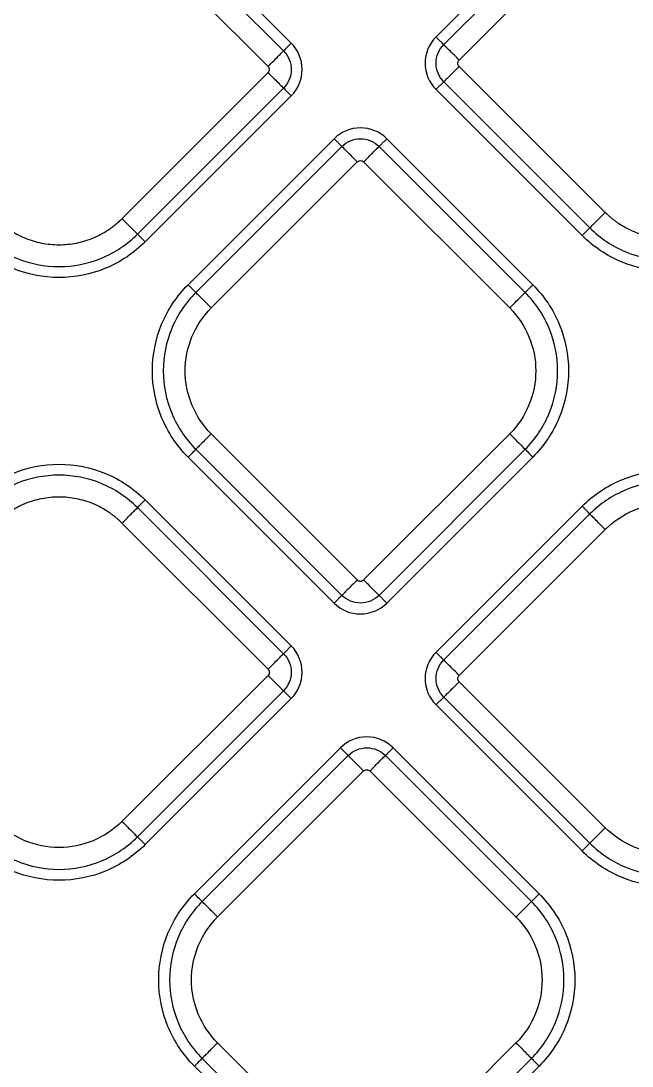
# Model space of a CAD drawing. Extents: x 525 to 613, y 487 to 635.
# Drawn here: x 563.317 to 566.074, y 551.697 to 556.413 of the extents above; entities that cross this region are included whole.
import ezdxf

# ---------------------------------------------------------------- set-up
doc = ezdxf.new("R2010")
doc.units = 0
doc.header["$MEASUREMENT"] = 0
doc.layers.add('1', color=4, linetype='Continuous')
doc.layers.add('STD TEST', color=3, linetype='Continuous')

# ---------------------------------------------------------------- blocks, each defined once
blk = doc.blocks.new('2023 VANGUARD')
at = {"layer": '1', "color": 3, "linetype": 'Continuous', "lineweight": 25}
for p, q in [((-3.1115, -35.6914), (-3.7704, -36.3503)), ((-4.4234, -36.3788), (-5.0823, -35.7199)), ((-3.0767, -35.7263), (-3.7355, -36.3851)), ((-4.4583, -36.4136), (-5.1171, -35.7548)), ((-5.1869, -35.8245), (-4.528, -36.4834)), ((-3.6658, -36.4549), (-3.007, -35.796)), ((-3.007, -37.142), (-3.6658, -36.4831)), ((-4.528, -36.5116), (-5.1869, -37.1705)), ((-5.1171, -37.2402), (-4.4583, -36.5814)), ((-3.7704, -36.5877), (-3.1115, -37.2466)), ((-3.7355, -36.5529), (-3.0767, -37.2117)), ((-5.0823, -37.2751), (-4.4234, -36.6162)), ((-4.2299, -36.8098), (-4.8887, -37.4686)), ((-3.3336, -37.4686), (-3.9924, -36.8098)), ((-4.195, -36.8446), (-4.8539, -37.5035)), ((-3.3685, -37.5035), (-4.0273, -36.8446)), ((-4.7841, -37.5732), (-4.1253, -36.9144)), ((-4.097, -36.9144), (-3.4382, -37.5732)), ((-4.1253, -38.8002), (-4.7841, -38.1413)), ((-3.4382, -38.1413), (-4.097, -38.8002)), ((-4.8539, -38.2111), (-4.195, -38.8699)), ((-4.0273, -38.8699), (-3.3685, -38.2111)), ((-4.8887, -38.2459), (-4.2299, -38.9048)), ((-3.9924, -38.9048), (-3.3336, -38.2459)), ((-4.4583, -39.1331), (-5.1171, -38.4743)), ((-4.4234, -39.0983), (-5.0822, -38.4394)), ((-3.1116, -38.4679), (-3.7704, -39.1268)), ((-3.0767, -38.5028), (-3.7355, -39.1616)), ((-5.1868, -38.544), (-4.528, -39.2029)), ((-3.6658, -39.2314), (-3.007, -38.5725)), ((-4.528, -39.2311), (-5.1868, -39.89)), ((-3.007, -39.9185), (-3.6658, -39.2596)), ((-5.1171, -39.9597), (-4.4583, -39.3009)), ((-3.7355, -39.3294), (-3.0767, -39.9882)), ((-5.0822, -39.9946), (-4.4234, -39.3357)), ((-3.7704, -39.3642), (-3.1116, -40.0231)), ((-4.2014, -39.5578), (-4.8602, -40.2166)), ((-3.3051, -40.2166), (-3.9639, -39.5578)), ((-4.1665, -39.5926), (-4.8253, -40.2514)), ((-3.34, -40.2514), (-3.9988, -39.5926)), ((-4.7556, -40.3212), (-4.0968, -39.6623)), ((-4.0685, -39.6623), (-3.4097, -40.3212)), ((-4.0968, -41.5481), (-4.7556, -40.8893)), ((-3.4097, -40.8893), (-4.0685, -41.5481)), ((-4.8253, -40.959), (-4.1665, -41.6179)), ((-3.9988, -41.6179), (-3.34, -40.959)), ((-4.8602, -40.9939), (-4.2014, -41.6527)), ((-3.9639, -41.6527), (-3.3051, -40.9939))]:
    blk.add_line(p, q, dxfattribs=at)
for points, knots in [([(-3.7704, -36.3503), (-3.8017, -36.3816), (-3.8195, -36.4246), (-3.8196, -36.5133), (-3.8015, -36.5566), (-3.7704, -36.5877)], [0, 0, 0, 0, 0.5, 0.5, 1, 1, 1, 1]), ([(-3.7355, -36.3851), (-3.7361, -36.3845), (-3.7374, -36.3832), (-3.7415, -36.3792), (-3.7443, -36.3764), (-3.7508, -36.3698), (-3.7547, -36.366), (-3.7625, -36.3581), (-3.7666, -36.3541), (-3.7704, -36.3503)], [0, 0, 0, 0, 0.25, 0.25, 0.5, 0.5, 0.75, 0.75, 1, 1, 1, 1]), ([(-4.4234, -36.3788), (-4.4272, -36.3826), (-4.4313, -36.3866), (-4.4392, -36.3945), (-4.443, -36.3983), (-4.4496, -36.4049), (-4.4523, -36.4077), (-4.4564, -36.4117), (-4.4577, -36.413), (-4.4583, -36.4136)], [0, 0, 0, 0, 0.25, 0.25, 0.5, 0.5, 0.75, 0.75, 1, 1, 1, 1]), ([(-4.4234, -36.6162), (-4.3921, -36.5849), (-4.3743, -36.5419), (-4.3742, -36.4532), (-4.3923, -36.4099), (-4.4234, -36.3788)], [0, 0, 0, 0, 0.5, 0.5, 1, 1, 1, 1]), ([(-3.7355, -36.5529), (-3.7575, -36.5309), (-3.7703, -36.5003), (-3.7702, -36.4376), (-3.7577, -36.4073), (-3.7355, -36.3851)], [0, 0, 0, 0, 0.5, 0.5, 1, 1, 1, 1]), ([(-3.6658, -36.4549), (-3.6732, -36.4475), (-3.6811, -36.4395), (-3.6966, -36.424), (-3.7042, -36.4164), (-3.7175, -36.4031), (-3.7232, -36.3975), (-3.7315, -36.3891), (-3.7342, -36.3864), (-3.7355, -36.3851)], [0, 0, 0, 0, 0.25, 0.25, 0.5, 0.5, 0.75, 0.75, 1, 1, 1, 1]), ([(-4.528, -36.4834), (-4.5198, -36.4751), (-4.5115, -36.4668), (-4.496, -36.4513), (-4.4887, -36.444), (-4.4761, -36.4314), (-4.4707, -36.426), (-4.4625, -36.4178), (-4.4597, -36.415), (-4.4583, -36.4136)], [0, 0, 0, 0, 0.25, 0.25, 0.5, 0.5, 0.75, 0.75, 1, 1, 1, 1]), ([(-4.4583, -36.4136), (-4.4363, -36.4356), (-4.4236, -36.4662), (-4.4236, -36.5289), (-4.4361, -36.5592), (-4.4583, -36.5814)], [0, 0, 0, 0, 0.5, 0.5, 1, 1, 1, 1]), ([(-4.528, -36.4834), (-4.5243, -36.4871), (-4.5222, -36.4923), (-4.5222, -36.5027), (-4.5243, -36.5079), (-4.528, -36.5116)], [0, 0, 0, 0, 0.5, 0.5, 1, 1, 1, 1]), ([(-3.6658, -36.4831), (-3.6741, -36.4914), (-3.6823, -36.4997), (-3.6979, -36.5152), (-3.7051, -36.5225), (-3.7178, -36.5351), (-3.7231, -36.5405), (-3.7313, -36.5487), (-3.7341, -36.5515), (-3.7355, -36.5529)], [0, 0, 0, 0, 0.25, 0.25, 0.5, 0.5, 0.75, 0.75, 1, 1, 1, 1]), ([(-3.6658, -36.4831), (-3.6695, -36.4794), (-3.6717, -36.4742), (-3.6717, -36.4638), (-3.6695, -36.4586), (-3.6658, -36.4549)], [0, 0, 0, 0, 0.5, 0.5, 1, 1, 1, 1]), ([(-4.528, -36.5116), (-4.5206, -36.519), (-4.5127, -36.527), (-4.4972, -36.5425), (-4.4896, -36.5501), (-4.4763, -36.5634), (-4.4706, -36.569), (-4.4623, -36.5774), (-4.4596, -36.5801), (-4.4583, -36.5814)], [0, 0, 0, 0, 0.25, 0.25, 0.5, 0.5, 0.75, 0.75, 1, 1, 1, 1]), ([(-4.4583, -36.5814), (-4.4577, -36.582), (-4.4564, -36.5833), (-4.4523, -36.5874), (-4.4496, -36.5901), (-4.443, -36.5967), (-4.4392, -36.6005), (-4.4313, -36.6084), (-4.4272, -36.6124), (-4.4234, -36.6162)], [0, 0, 0, 0, 0.25, 0.25, 0.5, 0.5, 0.75, 0.75, 1, 1, 1, 1]), ([(-3.7704, -36.5877), (-3.7666, -36.5839), (-3.7625, -36.5799), (-3.7547, -36.572), (-3.7508, -36.5682), (-3.7443, -36.5616), (-3.7415, -36.5588), (-3.7374, -36.5548), (-3.7361, -36.5535), (-3.7355, -36.5529)], [0, 0, 0, 0, 0.25, 0.25, 0.5, 0.5, 0.75, 0.75, 1, 1, 1, 1]), ([(-3.9924, -36.8098), (-4.0238, -36.7784), (-4.0668, -36.7606), (-4.1554, -36.7606), (-4.1988, -36.7787), (-4.2299, -36.8098)], [0, 0, 0, 0, 0.5, 0.5, 1, 1, 1, 1]), ([(-4.2299, -36.8098), (-4.2261, -36.8136), (-4.222, -36.8176), (-4.2142, -36.8255), (-4.2104, -36.8293), (-4.2038, -36.8359), (-4.201, -36.8387), (-4.197, -36.8427), (-4.1957, -36.844), (-4.195, -36.8446)], [0, 0, 0, 0, 0.25, 0.25, 0.5, 0.5, 0.75, 0.75, 1, 1, 1, 1]), ([(-4.195, -36.8446), (-4.1731, -36.8227), (-4.1424, -36.8099), (-4.0798, -36.8099), (-4.0495, -36.8225), (-4.0273, -36.8446)], [0, 0, 0, 0, 0.5, 0.5, 1, 1, 1, 1]), ([(-4.0273, -36.8446), (-4.0267, -36.844), (-4.0254, -36.8427), (-4.0213, -36.8387), (-4.0186, -36.8359), (-4.012, -36.8293), (-4.0082, -36.8255), (-4.0003, -36.8176), (-3.9962, -36.8136), (-3.9924, -36.8098)], [0, 0, 0, 0, 0.25, 0.25, 0.5, 0.5, 0.75, 0.75, 1, 1, 1, 1]), ([(-4.1253, -36.9144), (-4.1336, -36.9061), (-4.1418, -36.8978), (-4.1574, -36.8823), (-4.1646, -36.875), (-4.1773, -36.8624), (-4.1826, -36.857), (-4.1908, -36.8488), (-4.1936, -36.846), (-4.195, -36.8446)], [0, 0, 0, 0, 0.25, 0.25, 0.5, 0.5, 0.75, 0.75, 1, 1, 1, 1]), ([(-4.097, -36.9144), (-4.0896, -36.907), (-4.0817, -36.8991), (-4.0662, -36.8835), (-4.0586, -36.8759), (-4.0453, -36.8626), (-4.0396, -36.857), (-4.0313, -36.8486), (-4.0286, -36.8459), (-4.0273, -36.8446)], [0, 0, 0, 0, 0.25, 0.25, 0.5, 0.5, 0.75, 0.75, 1, 1, 1, 1]), ([(-4.1253, -36.9144), (-4.1216, -36.9107), (-4.1164, -36.9085), (-4.1059, -36.9085), (-4.1007, -36.9107), (-4.097, -36.9144)], [0, 0, 0, 0, 0.5, 0.5, 1, 1, 1, 1]), ([(-3.007, -37.142), (-3.0152, -37.1502), (-3.0235, -37.1585), (-3.039, -37.174), (-3.0463, -37.1813), (-3.0589, -37.1939), (-3.0643, -37.1993), (-3.0725, -37.2075), (-3.0753, -37.2103), (-3.0767, -37.2117)], [0, 0, 0, 0, 0.25, 0.25, 0.5, 0.5, 0.75, 0.75, 1, 1, 1, 1]), ([(-3.007, -37.142), (-3.0038, -37.145), (-2.9976, -37.1512), (-2.9878, -37.16), (-2.9778, -37.1685), (-2.9675, -37.1767), (-2.9569, -37.1845), (-2.9389, -37.197), (-2.9126, -37.2128), (-2.8769, -37.2296), (-2.8397, -37.243), (-2.7887, -37.2557), (-2.7229, -37.2622), (-2.6571, -37.2557), (-2.6061, -37.243), (-2.5689, -37.2297), (-2.5332, -37.2128), (-2.505, -37.1958), (-2.4835, -37.1807), (-2.4679, -37.1686), (-2.453, -37.1557), (-2.4435, -37.1466), (-2.4388, -37.142)], [0, 0, 0, 0, 0.020878, 0.041713, 0.062527, 0.083344, 0.104185, 0.125072, 0.187569, 0.2501, 0.312596, 0.375127, 0.500003, 0.62488, 0.687376, 0.749907, 0.812404, 0.874935, 0.906232, 0.937459, 0.968689, 1, 1, 1, 1]), ([(-5.755, -37.1705), (-5.7519, -37.1736), (-5.7456, -37.1797), (-5.7358, -37.1885), (-5.7258, -37.197), (-5.7155, -37.2052), (-5.705, -37.213), (-5.687, -37.2255), (-5.6606, -37.2413), (-5.6249, -37.2582), (-5.5877, -37.2715), (-5.5367, -37.2842), (-5.4709, -37.2907), (-5.4052, -37.2842), (-5.3541, -37.2715), (-5.3169, -37.2582), (-5.2812, -37.2413), (-5.253, -37.2244), (-5.2315, -37.2092), (-5.216, -37.1971), (-5.201, -37.1842), (-5.1916, -37.1751), (-5.1869, -37.1705)], [0, 0, 0, 0, 0.020878, 0.041713, 0.062527, 0.083344, 0.104185, 0.125072, 0.187569, 0.2501, 0.312596, 0.375127, 0.500003, 0.62488, 0.687376, 0.749907, 0.812404, 0.874935, 0.906232, 0.937459, 0.968689, 1, 1, 1, 1]), ([(-5.1171, -37.2402), (-5.1185, -37.2388), (-5.1213, -37.236), (-5.1295, -37.2278), (-5.1349, -37.2224), (-5.1475, -37.2098), (-5.1548, -37.2025), (-5.1703, -37.187), (-5.1786, -37.1788), (-5.1869, -37.1705)], [0, 0, 0, 0, 0.25, 0.25, 0.5, 0.5, 0.75, 0.75, 1, 1, 1, 1]), ([(-5.8247, -37.2402), (-5.7784, -37.2865), (-5.7229, -37.3236), (-5.6019, -37.3737), (-5.5364, -37.3867), (-5.4054, -37.3867), (-5.34, -37.3737), (-5.2189, -37.3236), (-5.1634, -37.2865), (-5.1171, -37.2402)], [0, 0, 0, 0, 0.25, 0.25, 0.5, 0.5, 0.75, 0.75, 1, 1, 1, 1]), ([(-5.0823, -37.2751), (-5.0905, -37.2668), (-5.0988, -37.2586), (-5.1114, -37.2459), (-5.1158, -37.2416), (-5.1171, -37.2402)], [0, 0, 0, 0, 0.5, 0.5, 1, 1, 1, 1]), ([(-3.0767, -37.2117), (-3.0781, -37.2131), (-3.0824, -37.2174), (-3.095, -37.23), (-3.1033, -37.2383), (-3.1115, -37.2466)], [0, 0, 0, 0, 0.5, 0.5, 1, 1, 1, 1]), ([(-2.3342, -37.2466), (-2.3851, -37.2974), (-2.4461, -37.3382), (-2.579, -37.3932), (-2.6509, -37.4075), (-2.7948, -37.4075), (-2.8668, -37.3932), (-2.9997, -37.3382), (-3.0607, -37.2974), (-3.1115, -37.2466)], [0, 0, 0, 0, 0.25, 0.25, 0.5, 0.5, 0.75, 0.75, 1, 1, 1, 1]), ([(-3.0767, -37.2117), (-3.0304, -37.258), (-2.9749, -37.2951), (-2.8539, -37.3452), (-2.7884, -37.3582), (-2.6574, -37.3582), (-2.5919, -37.3452), (-2.4709, -37.2951), (-2.4154, -37.258), (-2.3691, -37.2117)], [0, 0, 0, 0, 0.25, 0.25, 0.5, 0.5, 0.75, 0.75, 1, 1, 1, 1]), ([(-5.0823, -37.2751), (-5.1331, -37.3259), (-5.1941, -37.3667), (-5.3271, -37.4217), (-5.399, -37.436), (-5.5429, -37.436), (-5.6148, -37.4217), (-5.7477, -37.3667), (-5.8087, -37.3259), (-5.8596, -37.2751)], [0, 0, 0, 0, 0.25, 0.25, 0.5, 0.5, 0.75, 0.75, 1, 1, 1, 1]), ([(-4.8887, -38.2459), (-4.9396, -38.195), (-4.9803, -38.1341), (-5.0354, -38.0011), (-5.0497, -37.9292), (-5.0497, -37.7853), (-5.0354, -37.7134), (-4.9803, -37.5805), (-4.9396, -37.5195), (-4.8887, -37.4686)], [0, 0, 0, 0, 0.25, 0.25, 0.5, 0.5, 0.75, 0.75, 1, 1, 1, 1]), ([(-4.8539, -37.5035), (-4.8552, -37.5021), (-4.8596, -37.4978), (-4.8722, -37.4851), (-4.8805, -37.4769), (-4.8887, -37.4686)], [0, 0, 0, 0, 0.5, 0.5, 1, 1, 1, 1]), ([(-3.3685, -37.5035), (-3.3671, -37.5021), (-3.3627, -37.4978), (-3.3501, -37.4851), (-3.3419, -37.4769), (-3.3336, -37.4686)], [0, 0, 0, 0, 0.5, 0.5, 1, 1, 1, 1]), ([(-3.3336, -37.4686), (-3.2827, -37.5195), (-3.242, -37.5805), (-3.1869, -37.7134), (-3.1726, -37.7853), (-3.1726, -37.9292), (-3.1869, -38.0011), (-3.242, -38.1341), (-3.2827, -38.195), (-3.3336, -38.2459)], [0, 0, 0, 0, 0.25, 0.25, 0.5, 0.5, 0.75, 0.75, 1, 1, 1, 1]), ([(-4.8539, -37.5035), (-4.9002, -37.5498), (-4.9373, -37.6053), (-4.9874, -37.7263), (-5.0004, -37.7918), (-5.0004, -37.9228), (-4.9874, -37.9882), (-4.9373, -38.1092), (-4.9002, -38.1647), (-4.8539, -38.2111)], [0, 0, 0, 0, 0.25, 0.25, 0.5, 0.5, 0.75, 0.75, 1, 1, 1, 1]), ([(-4.7841, -37.5732), (-4.7924, -37.5649), (-4.8007, -37.5567), (-4.8162, -37.5411), (-4.8235, -37.5339), (-4.8361, -37.5212), (-4.8415, -37.5159), (-4.8497, -37.5077), (-4.8525, -37.5049), (-4.8539, -37.5035)], [0, 0, 0, 0, 0.25, 0.25, 0.5, 0.5, 0.75, 0.75, 1, 1, 1, 1]), ([(-3.4382, -37.5732), (-3.4299, -37.5649), (-3.4217, -37.5567), (-3.4061, -37.5411), (-3.3989, -37.5339), (-3.3862, -37.5212), (-3.3809, -37.5159), (-3.3727, -37.5077), (-3.3698, -37.5049), (-3.3685, -37.5035)], [0, 0, 0, 0, 0.25, 0.25, 0.5, 0.5, 0.75, 0.75, 1, 1, 1, 1]), ([(-3.3685, -38.2111), (-3.3222, -38.1647), (-3.2851, -38.1092), (-3.2349, -37.9882), (-3.2219, -37.9228), (-3.2219, -37.7918), (-3.2349, -37.7263), (-3.2851, -37.6053), (-3.3222, -37.5498), (-3.3685, -37.5035)], [0, 0, 0, 0, 0.25, 0.25, 0.5, 0.5, 0.75, 0.75, 1, 1, 1, 1]), ([(-4.7841, -38.1413), (-4.8213, -38.1041), (-4.8511, -38.0596), (-4.8913, -37.9624), (-4.9018, -37.9099), (-4.9018, -37.8047), (-4.8913, -37.7521), (-4.8511, -37.6549), (-4.8213, -37.6104), (-4.7841, -37.5732)], [0, 0, 0, 0, 0.25, 0.25, 0.5, 0.5, 0.75, 0.75, 1, 1, 1, 1]), ([(-3.4382, -37.5732), (-3.401, -37.6104), (-3.3712, -37.6549), (-3.331, -37.7521), (-3.3205, -37.8047), (-3.3205, -37.9099), (-3.331, -37.9624), (-3.3712, -38.0596), (-3.401, -38.1041), (-3.4382, -38.1413)], [0, 0, 0, 0, 0.25, 0.25, 0.5, 0.5, 0.75, 0.75, 1, 1, 1, 1]), ([(-4.7841, -38.1413), (-4.7924, -38.1496), (-4.8007, -38.1579), (-4.8162, -38.1734), (-4.8235, -38.1807), (-4.8361, -38.1933), (-4.8415, -38.1987), (-4.8497, -38.2069), (-4.8525, -38.2097), (-4.8539, -38.2111)], [0, 0, 0, 0, 0.25, 0.25, 0.5, 0.5, 0.75, 0.75, 1, 1, 1, 1]), ([(-3.4382, -38.1413), (-3.4299, -38.1496), (-3.4217, -38.1579), (-3.4061, -38.1734), (-3.3989, -38.1807), (-3.3862, -38.1933), (-3.3809, -38.1987), (-3.3727, -38.2069), (-3.3698, -38.2097), (-3.3685, -38.2111)], [0, 0, 0, 0, 0.25, 0.25, 0.5, 0.5, 0.75, 0.75, 1, 1, 1, 1]), ([(-4.8539, -38.2111), (-4.8552, -38.2124), (-4.8596, -38.2168), (-4.8722, -38.2294), (-4.8805, -38.2376), (-4.8887, -38.2459)], [0, 0, 0, 0, 0.5, 0.5, 1, 1, 1, 1]), ([(-3.3685, -38.2111), (-3.3671, -38.2124), (-3.3627, -38.2168), (-3.3501, -38.2294), (-3.3419, -38.2376), (-3.3336, -38.2459)], [0, 0, 0, 0, 0.5, 0.5, 1, 1, 1, 1]), ([(-5.8595, -38.4394), (-5.8087, -38.3886), (-5.7477, -38.3478), (-5.6148, -38.2928), (-5.5428, -38.2785), (-5.3989, -38.2785), (-5.327, -38.2928), (-5.1941, -38.3478), (-5.1331, -38.3886), (-5.0822, -38.4394)], [0, 0, 0, 0, 0.25, 0.25, 0.5, 0.5, 0.75, 0.75, 1, 1, 1, 1]), ([(-5.1171, -38.4743), (-5.1634, -38.428), (-5.2189, -38.3909), (-5.3399, -38.3408), (-5.4054, -38.3278), (-5.5364, -38.3278), (-5.6019, -38.3408), (-5.7229, -38.3909), (-5.7784, -38.428), (-5.8247, -38.4743)], [0, 0, 0, 0, 0.25, 0.25, 0.5, 0.5, 0.75, 0.75, 1, 1, 1, 1]), ([(-3.1116, -38.4679), (-3.0607, -38.4171), (-2.9997, -38.3763), (-2.8668, -38.3213), (-2.7949, -38.307), (-2.651, -38.307), (-2.5791, -38.3213), (-2.4461, -38.3763), (-2.3851, -38.4171), (-2.3343, -38.4679)], [0, 0, 0, 0, 0.25, 0.25, 0.5, 0.5, 0.75, 0.75, 1, 1, 1, 1]), ([(-2.3691, -38.5028), (-2.4154, -38.4565), (-2.4709, -38.4194), (-2.592, -38.3693), (-2.6574, -38.3563), (-2.7884, -38.3563), (-2.8539, -38.3693), (-2.9749, -38.4194), (-3.0304, -38.4565), (-3.0767, -38.5028)], [0, 0, 0, 0, 0.25, 0.25, 0.5, 0.5, 0.75, 0.75, 1, 1, 1, 1]), ([(-5.1868, -38.544), (-5.19, -38.5409), (-5.1962, -38.5348), (-5.206, -38.526), (-5.216, -38.5175), (-5.2263, -38.5093), (-5.2368, -38.5015), (-5.2549, -38.489), (-5.2812, -38.4732), (-5.3169, -38.4563), (-5.3541, -38.443), (-5.4051, -38.4303), (-5.4709, -38.4238), (-5.5367, -38.4303), (-5.5877, -38.443), (-5.6249, -38.4563), (-5.6606, -38.4732), (-5.6888, -38.4901), (-5.7103, -38.5053), (-5.7258, -38.5174), (-5.7408, -38.5303), (-5.7502, -38.5394), (-5.755, -38.544)], [0, 0, 0, 0, 0.020878, 0.041713, 0.062527, 0.083344, 0.104185, 0.125072, 0.187569, 0.2501, 0.312596, 0.375127, 0.500003, 0.62488, 0.687376, 0.749907, 0.812404, 0.874935, 0.906232, 0.937459, 0.968689, 1, 1, 1, 1]), ([(-5.1868, -38.544), (-5.1786, -38.5358), (-5.1703, -38.5275), (-5.1548, -38.512), (-5.1475, -38.5047), (-5.1349, -38.4921), (-5.1295, -38.4867), (-5.1213, -38.4785), (-5.1185, -38.4757), (-5.1171, -38.4743)], [0, 0, 0, 0, 0.25, 0.25, 0.5, 0.5, 0.75, 0.75, 1, 1, 1, 1]), ([(-5.1171, -38.4743), (-5.1157, -38.4729), (-5.1114, -38.4686), (-5.0987, -38.4559), (-5.0905, -38.4477), (-5.0822, -38.4394)], [0, 0, 0, 0, 0.5, 0.5, 1, 1, 1, 1]), ([(-3.0767, -38.5028), (-3.0781, -38.5014), (-3.0824, -38.4971), (-3.0951, -38.4845), (-3.1033, -38.4762), (-3.1116, -38.4679)], [0, 0, 0, 0, 0.5, 0.5, 1, 1, 1, 1]), ([(-3.007, -38.5725), (-2.9698, -38.5353), (-2.9252, -38.5056), (-2.8281, -38.4653), (-2.7755, -38.4549), (-2.6703, -38.4549), (-2.6178, -38.4653), (-2.5206, -38.5056), (-2.476, -38.5353), (-2.4389, -38.5725)], [0, 0, 0, 0, 0.25, 0.25, 0.5, 0.5, 0.75, 0.75, 1, 1, 1, 1]), ([(-3.007, -38.5725), (-3.0153, -38.5643), (-3.0235, -38.556), (-3.0391, -38.5405), (-3.0463, -38.5332), (-3.0589, -38.5206), (-3.0643, -38.5152), (-3.0725, -38.507), (-3.0753, -38.5042), (-3.0767, -38.5028)], [0, 0, 0, 0, 0.25, 0.25, 0.5, 0.5, 0.75, 0.75, 1, 1, 1, 1]), ([(-4.1253, -38.8002), (-4.1327, -38.8076), (-4.1406, -38.8155), (-4.1562, -38.831), (-4.1638, -38.8386), (-4.177, -38.8519), (-4.1827, -38.8576), (-4.191, -38.8659), (-4.1937, -38.8686), (-4.195, -38.8699)], [0, 0, 0, 0, 0.25, 0.25, 0.5, 0.5, 0.75, 0.75, 1, 1, 1, 1]), ([(-4.1253, -38.8002), (-4.1247, -38.8008), (-4.1234, -38.8019), (-4.1212, -38.8034), (-4.1185, -38.8047), (-4.1151, -38.8058), (-4.1112, -38.8062), (-4.1072, -38.8058), (-4.1035, -38.8046), (-4.1, -38.8028), (-4.098, -38.801), (-4.097, -38.8002)], [0, 0, 0, 0, 0.083478, 0.166388, 0.250171, 0.374789, 0.500105, 0.62472, 0.750039, 0.874841, 1, 1, 1, 1]), ([(-4.0273, -38.8699), (-4.0286, -38.8686), (-4.0313, -38.8659), (-4.0396, -38.8576), (-4.0453, -38.8519), (-4.0586, -38.8386), (-4.0662, -38.831), (-4.0817, -38.8155), (-4.0896, -38.8076), (-4.097, -38.8002)], [0, 0, 0, 0, 0.25, 0.25, 0.5, 0.5, 0.75, 0.75, 1, 1, 1, 1]), ([(-4.195, -38.8699), (-4.1957, -38.8705), (-4.197, -38.8718), (-4.201, -38.8759), (-4.2038, -38.8786), (-4.2104, -38.8852), (-4.2142, -38.889), (-4.222, -38.8969), (-4.2261, -38.9009), (-4.2299, -38.9048)], [0, 0, 0, 0, 0.25, 0.25, 0.5, 0.5, 0.75, 0.75, 1, 1, 1, 1]), ([(-4.2299, -38.9048), (-4.1985, -38.9361), (-4.1556, -38.9539), (-4.0669, -38.9539), (-4.0235, -38.9359), (-3.9924, -38.9048)], [0, 0, 0, 0, 0.5, 0.5, 1, 1, 1, 1]), ([(-4.0273, -38.8699), (-4.0493, -38.8919), (-4.0799, -38.9046), (-4.1425, -38.9046), (-4.1729, -38.892), (-4.195, -38.8699)], [0, 0, 0, 0, 0.5, 0.5, 1, 1, 1, 1]), ([(-3.9924, -38.9048), (-3.9962, -38.9009), (-4.0003, -38.8969), (-4.0082, -38.889), (-4.012, -38.8852), (-4.0186, -38.8786), (-4.0213, -38.8759), (-4.0254, -38.8718), (-4.0267, -38.8705), (-4.0273, -38.8699)], [0, 0, 0, 0, 0.25, 0.25, 0.5, 0.5, 0.75, 0.75, 1, 1, 1, 1]), ([(-4.528, -39.2029), (-4.5197, -39.1946), (-4.5115, -39.1863), (-4.4959, -39.1708), (-4.4887, -39.1635), (-4.476, -39.1509), (-4.4707, -39.1455), (-4.4625, -39.1373), (-4.4596, -39.1345), (-4.4583, -39.1331)], [0, 0, 0, 0, 0.25, 0.25, 0.5, 0.5, 0.75, 0.75, 1, 1, 1, 1]), ([(-4.4234, -39.0983), (-4.4272, -39.1021), (-4.4313, -39.1061), (-4.4391, -39.114), (-4.4429, -39.1178), (-4.4495, -39.1244), (-4.4523, -39.1272), (-4.4563, -39.1312), (-4.4576, -39.1325), (-4.4583, -39.1331)], [0, 0, 0, 0, 0.25, 0.25, 0.5, 0.5, 0.75, 0.75, 1, 1, 1, 1]), ([(-4.4583, -39.1331), (-4.4363, -39.1551), (-4.4235, -39.1857), (-4.4235, -39.2484), (-4.4361, -39.2787), (-4.4583, -39.3009)], [0, 0, 0, 0, 0.5, 0.5, 1, 1, 1, 1]), ([(-4.4234, -39.3357), (-4.392, -39.3044), (-4.3742, -39.2614), (-4.3742, -39.1727), (-4.3923, -39.1294), (-4.4234, -39.0983)], [0, 0, 0, 0, 0.5, 0.5, 1, 1, 1, 1]), ([(-3.7704, -39.1268), (-3.8018, -39.1581), (-3.8196, -39.2011), (-3.8196, -39.2898), (-3.8015, -39.3331), (-3.7704, -39.3642)], [0, 0, 0, 0, 0.5, 0.5, 1, 1, 1, 1]), ([(-3.7355, -39.1616), (-3.7362, -39.161), (-3.7375, -39.1597), (-3.7415, -39.1557), (-3.7443, -39.1529), (-3.7509, -39.1463), (-3.7547, -39.1425), (-3.7626, -39.1346), (-3.7666, -39.1306), (-3.7704, -39.1268)], [0, 0, 0, 0, 0.25, 0.25, 0.5, 0.5, 0.75, 0.75, 1, 1, 1, 1]), ([(-3.7355, -39.3294), (-3.7575, -39.3074), (-3.7703, -39.2768), (-3.7703, -39.2141), (-3.7577, -39.1838), (-3.7355, -39.1616)], [0, 0, 0, 0, 0.5, 0.5, 1, 1, 1, 1]), ([(-3.6658, -39.2314), (-3.6732, -39.224), (-3.6811, -39.2161), (-3.6967, -39.2005), (-3.7043, -39.1929), (-3.7176, -39.1796), (-3.7232, -39.174), (-3.7315, -39.1656), (-3.7342, -39.1629), (-3.7355, -39.1616)], [0, 0, 0, 0, 0.25, 0.25, 0.5, 0.5, 0.75, 0.75, 1, 1, 1, 1]), ([(-4.528, -39.2029), (-4.5243, -39.2066), (-4.5221, -39.2118), (-4.5221, -39.2222), (-4.5243, -39.2274), (-4.528, -39.2311)], [0, 0, 0, 0, 0.5, 0.5, 1, 1, 1, 1]), ([(-4.528, -39.2311), (-4.5206, -39.2385), (-4.5127, -39.2464), (-4.4971, -39.262), (-4.4895, -39.2696), (-4.4762, -39.2829), (-4.4706, -39.2885), (-4.4623, -39.2969), (-4.4596, -39.2996), (-4.4583, -39.3009)], [0, 0, 0, 0, 0.25, 0.25, 0.5, 0.5, 0.75, 0.75, 1, 1, 1, 1]), ([(-3.6658, -39.2596), (-3.6695, -39.2559), (-3.6717, -39.2507), (-3.6717, -39.2403), (-3.6695, -39.2351), (-3.6658, -39.2314)], [0, 0, 0, 0, 0.5, 0.5, 1, 1, 1, 1]), ([(-3.6658, -39.2596), (-3.6741, -39.2679), (-3.6824, -39.2762), (-3.6979, -39.2917), (-3.7052, -39.299), (-3.7178, -39.3116), (-3.7232, -39.317), (-3.7313, -39.3252), (-3.7342, -39.328), (-3.7355, -39.3294)], [0, 0, 0, 0, 0.25, 0.25, 0.5, 0.5, 0.75, 0.75, 1, 1, 1, 1]), ([(-4.4583, -39.3009), (-4.4576, -39.3015), (-4.4563, -39.3028), (-4.4523, -39.3068), (-4.4495, -39.3096), (-4.4429, -39.3162), (-4.4391, -39.32), (-4.4313, -39.3279), (-4.4272, -39.3319), (-4.4234, -39.3357)], [0, 0, 0, 0, 0.25, 0.25, 0.5, 0.5, 0.75, 0.75, 1, 1, 1, 1]), ([(-3.7704, -39.3642), (-3.7666, -39.3604), (-3.7626, -39.3564), (-3.7547, -39.3485), (-3.7509, -39.3447), (-3.7443, -39.3381), (-3.7415, -39.3354), (-3.7375, -39.3313), (-3.7362, -39.33), (-3.7355, -39.3294)], [0, 0, 0, 0, 0.25, 0.25, 0.5, 0.5, 0.75, 0.75, 1, 1, 1, 1]), ([(-3.9639, -39.5578), (-3.9953, -39.5264), (-4.0383, -39.5086), (-4.1269, -39.5086), (-4.1703, -39.5266), (-4.2014, -39.5578)], [0, 0, 0, 0, 0.5, 0.5, 1, 1, 1, 1]), ([(-4.2014, -39.5578), (-4.1976, -39.5616), (-4.1935, -39.5656), (-4.1857, -39.5735), (-4.1818, -39.5773), (-4.1753, -39.5839), (-4.1725, -39.5866), (-4.1684, -39.5907), (-4.1671, -39.592), (-4.1665, -39.5926)], [0, 0, 0, 0, 0.25, 0.25, 0.5, 0.5, 0.75, 0.75, 1, 1, 1, 1]), ([(-4.1665, -39.5926), (-4.1445, -39.5706), (-4.1139, -39.5579), (-4.0513, -39.5579), (-4.0209, -39.5705), (-3.9988, -39.5926)], [0, 0, 0, 0, 0.5, 0.5, 1, 1, 1, 1]), ([(-3.9988, -39.5926), (-3.9982, -39.592), (-3.9969, -39.5907), (-3.9928, -39.5866), (-3.99, -39.5839), (-3.9835, -39.5773), (-3.9796, -39.5735), (-3.9718, -39.5656), (-3.9677, -39.5616), (-3.9639, -39.5578)], [0, 0, 0, 0, 0.25, 0.25, 0.5, 0.5, 0.75, 0.75, 1, 1, 1, 1]), ([(-4.0968, -39.6623), (-4.1051, -39.6541), (-4.1133, -39.6458), (-4.1289, -39.6303), (-4.1361, -39.623), (-4.1488, -39.6104), (-4.1541, -39.605), (-4.1623, -39.5968), (-4.1651, -39.594), (-4.1665, -39.5926)], [0, 0, 0, 0, 0.25, 0.25, 0.5, 0.5, 0.75, 0.75, 1, 1, 1, 1]), ([(-4.0685, -39.6623), (-4.0611, -39.6549), (-4.0532, -39.647), (-4.0377, -39.6315), (-4.0301, -39.6239), (-4.0168, -39.6106), (-4.0111, -39.6049), (-4.0028, -39.5966), (-4.0001, -39.5939), (-3.9988, -39.5926)], [0, 0, 0, 0, 0.25, 0.25, 0.5, 0.5, 0.75, 0.75, 1, 1, 1, 1]), ([(-4.0968, -39.6623), (-4.0931, -39.6586), (-4.0879, -39.6565), (-4.0774, -39.6565), (-4.0722, -39.6586), (-4.0685, -39.6623)], [0, 0, 0, 0, 0.5, 0.5, 1, 1, 1, 1]), ([(-5.1868, -39.89), (-5.224, -39.9272), (-5.2686, -39.9569), (-5.3657, -39.9972), (-5.4183, -40.0076), (-5.5235, -40.0076), (-5.576, -39.9972), (-5.6732, -39.9569), (-5.7178, -39.9272), (-5.755, -39.89)], [0, 0, 0, 0, 0.25, 0.25, 0.5, 0.5, 0.75, 0.75, 1, 1, 1, 1]), ([(-5.1868, -39.89), (-5.1786, -39.8982), (-5.1703, -39.9065), (-5.1548, -39.922), (-5.1475, -39.9293), (-5.1349, -39.9419), (-5.1295, -39.9473), (-5.1213, -39.9555), (-5.1185, -39.9583), (-5.1171, -39.9597)], [0, 0, 0, 0, 0.25, 0.25, 0.5, 0.5, 0.75, 0.75, 1, 1, 1, 1]), ([(-3.007, -39.9185), (-3.0153, -39.9268), (-3.0235, -39.935), (-3.0391, -39.9505), (-3.0463, -39.9578), (-3.0589, -39.9704), (-3.0643, -39.9758), (-3.0725, -39.984), (-3.0753, -39.9868), (-3.0767, -39.9882)], [0, 0, 0, 0, 0.25, 0.25, 0.5, 0.5, 0.75, 0.75, 1, 1, 1, 1]), ([(-2.4389, -39.9185), (-2.476, -39.9557), (-2.5206, -39.9854), (-2.6178, -40.0257), (-2.6703, -40.0361), (-2.7755, -40.0361), (-2.8281, -40.0257), (-2.9252, -39.9854), (-2.9698, -39.9557), (-3.007, -39.9185)], [0, 0, 0, 0, 0.25, 0.25, 0.5, 0.5, 0.75, 0.75, 1, 1, 1, 1]), ([(-5.8247, -39.9597), (-5.7784, -40.006), (-5.7229, -40.0431), (-5.6019, -40.0932), (-5.5364, -40.1062), (-5.4054, -40.1062), (-5.3399, -40.0932), (-5.2189, -40.0431), (-5.1634, -40.006), (-5.1171, -39.9597)], [0, 0, 0, 0, 0.25, 0.25, 0.5, 0.5, 0.75, 0.75, 1, 1, 1, 1]), ([(-5.1171, -39.9597), (-5.1157, -39.9611), (-5.1114, -39.9654), (-5.0987, -39.978), (-5.0905, -39.9863), (-5.0822, -39.9946)], [0, 0, 0, 0, 0.5, 0.5, 1, 1, 1, 1]), ([(-3.0767, -39.9882), (-3.0781, -39.9896), (-3.0824, -39.9939), (-3.0951, -40.0066), (-3.1033, -40.0148), (-3.1116, -40.0231)], [0, 0, 0, 0, 0.5, 0.5, 1, 1, 1, 1]), ([(-3.0767, -39.9882), (-3.0304, -40.0345), (-2.9749, -40.0716), (-2.8539, -40.1217), (-2.7884, -40.1347), (-2.6574, -40.1347), (-2.592, -40.1217), (-2.4709, -40.0716), (-2.4154, -40.0345), (-2.3691, -39.9882)], [0, 0, 0, 0, 0.25, 0.25, 0.5, 0.5, 0.75, 0.75, 1, 1, 1, 1]), ([(-5.0822, -39.9946), (-5.1331, -40.0454), (-5.1941, -40.0862), (-5.327, -40.1412), (-5.3989, -40.1555), (-5.5428, -40.1555), (-5.6148, -40.1412), (-5.7477, -40.0862), (-5.8087, -40.0454), (-5.8595, -39.9946)], [0, 0, 0, 0, 0.25, 0.25, 0.5, 0.5, 0.75, 0.75, 1, 1, 1, 1]), ([(-2.3343, -40.0231), (-2.3851, -40.0739), (-2.4461, -40.1147), (-2.5791, -40.1697), (-2.651, -40.184), (-2.7949, -40.184), (-2.8668, -40.1697), (-2.9997, -40.1147), (-3.0607, -40.0739), (-3.1116, -40.0231)], [0, 0, 0, 0, 0.25, 0.25, 0.5, 0.5, 0.75, 0.75, 1, 1, 1, 1]), ([(-4.8602, -40.9939), (-4.9111, -40.943), (-4.9518, -40.882), (-5.0069, -40.7491), (-5.0212, -40.6772), (-5.0212, -40.5333), (-5.0069, -40.4614), (-4.9518, -40.3284), (-4.9111, -40.2675), (-4.8602, -40.2166)], [0, 0, 0, 0, 0.25, 0.25, 0.5, 0.5, 0.75, 0.75, 1, 1, 1, 1]), ([(-4.8253, -40.2514), (-4.8267, -40.2501), (-4.8311, -40.2457), (-4.8437, -40.2331), (-4.8519, -40.2249), (-4.8602, -40.2166)], [0, 0, 0, 0, 0.5, 0.5, 1, 1, 1, 1]), ([(-3.34, -40.2514), (-3.3386, -40.2501), (-3.3342, -40.2457), (-3.3216, -40.2331), (-3.3134, -40.2249), (-3.3051, -40.2166)], [0, 0, 0, 0, 0.5, 0.5, 1, 1, 1, 1]), ([(-3.3051, -40.2166), (-3.2542, -40.2675), (-3.2135, -40.3284), (-3.1584, -40.4614), (-3.1441, -40.5333), (-3.1441, -40.6772), (-3.1584, -40.7491), (-3.2135, -40.882), (-3.2542, -40.943), (-3.3051, -40.9939)], [0, 0, 0, 0, 0.25, 0.25, 0.5, 0.5, 0.75, 0.75, 1, 1, 1, 1]), ([(-4.8253, -40.2514), (-4.8717, -40.2978), (-4.9087, -40.3533), (-4.9589, -40.4743), (-4.9719, -40.5397), (-4.9719, -40.6707), (-4.9589, -40.7362), (-4.9087, -40.8572), (-4.8717, -40.9127), (-4.8253, -40.959)], [0, 0, 0, 0, 0.25, 0.25, 0.5, 0.5, 0.75, 0.75, 1, 1, 1, 1]), ([(-4.7556, -40.3212), (-4.7639, -40.3129), (-4.7722, -40.3046), (-4.7877, -40.2891), (-4.795, -40.2818), (-4.8076, -40.2692), (-4.813, -40.2638), (-4.8211, -40.2556), (-4.824, -40.2528), (-4.8253, -40.2514)], [0, 0, 0, 0, 0.25, 0.25, 0.5, 0.5, 0.75, 0.75, 1, 1, 1, 1]), ([(-3.4097, -40.3212), (-3.4014, -40.3129), (-3.3931, -40.3046), (-3.3776, -40.2891), (-3.3703, -40.2818), (-3.3577, -40.2692), (-3.3523, -40.2638), (-3.3442, -40.2556), (-3.3413, -40.2528), (-3.34, -40.2514)], [0, 0, 0, 0, 0.25, 0.25, 0.5, 0.5, 0.75, 0.75, 1, 1, 1, 1]), ([(-3.34, -40.959), (-3.2936, -40.9127), (-3.2566, -40.8572), (-3.2064, -40.7362), (-3.1934, -40.6707), (-3.1934, -40.5397), (-3.2064, -40.4743), (-3.2566, -40.3533), (-3.2936, -40.2978), (-3.34, -40.2514)], [0, 0, 0, 0, 0.25, 0.25, 0.5, 0.5, 0.75, 0.75, 1, 1, 1, 1]), ([(-4.7556, -40.8893), (-4.7928, -40.8521), (-4.8226, -40.8076), (-4.8628, -40.7104), (-4.8733, -40.6578), (-4.8733, -40.5526), (-4.8628, -40.5001), (-4.8226, -40.4029), (-4.7928, -40.3584), (-4.7556, -40.3212)], [0, 0, 0, 0, 0.25, 0.25, 0.5, 0.5, 0.75, 0.75, 1, 1, 1, 1]), ([(-3.4097, -40.3212), (-3.3725, -40.3584), (-3.3427, -40.4029), (-3.3025, -40.5001), (-3.292, -40.5526), (-3.292, -40.6578), (-3.3025, -40.7104), (-3.3427, -40.8076), (-3.3725, -40.8521), (-3.4097, -40.8893)], [0, 0, 0, 0, 0.25, 0.25, 0.5, 0.5, 0.75, 0.75, 1, 1, 1, 1]), ([(-4.7556, -40.8893), (-4.7639, -40.8976), (-4.7722, -40.9058), (-4.7877, -40.9214), (-4.795, -40.9286), (-4.8076, -40.9413), (-4.813, -40.9466), (-4.8211, -40.9548), (-4.824, -40.9576), (-4.8253, -40.959)], [0, 0, 0, 0, 0.25, 0.25, 0.5, 0.5, 0.75, 0.75, 1, 1, 1, 1]), ([(-3.4097, -40.8893), (-3.4014, -40.8976), (-3.3931, -40.9058), (-3.3776, -40.9214), (-3.3703, -40.9286), (-3.3577, -40.9413), (-3.3523, -40.9466), (-3.3442, -40.9548), (-3.3413, -40.9576), (-3.34, -40.959)], [0, 0, 0, 0, 0.25, 0.25, 0.5, 0.5, 0.75, 0.75, 1, 1, 1, 1]), ([(-4.8253, -40.959), (-4.8267, -40.9604), (-4.8311, -40.9647), (-4.8437, -40.9774), (-4.8519, -40.9856), (-4.8602, -40.9939)], [0, 0, 0, 0, 0.5, 0.5, 1, 1, 1, 1]), ([(-3.34, -40.959), (-3.3386, -40.9604), (-3.3342, -40.9647), (-3.3216, -40.9774), (-3.3134, -40.9856), (-3.3051, -40.9939)], [0, 0, 0, 0, 0.5, 0.5, 1, 1, 1, 1])]:
    blk.add_open_spline(points, degree=3, knots=knots, dxfattribs=at)
blk = doc.blocks.new('2026 Vanguard')
at = {"layer": 'STD TEST', "color": 1}
blk.add_blockref('2023 VANGUARD', (44.1613, 88.209), dxfattribs=at)

msp = doc.modelspace()

# ---------------------------------------------------------------- block references
at = {"layer": '1'}
msp.add_blockref('2026 Vanguard', (524.7985, 504.4821), dxfattribs=at)

doc.saveas('drawing.dxf')
